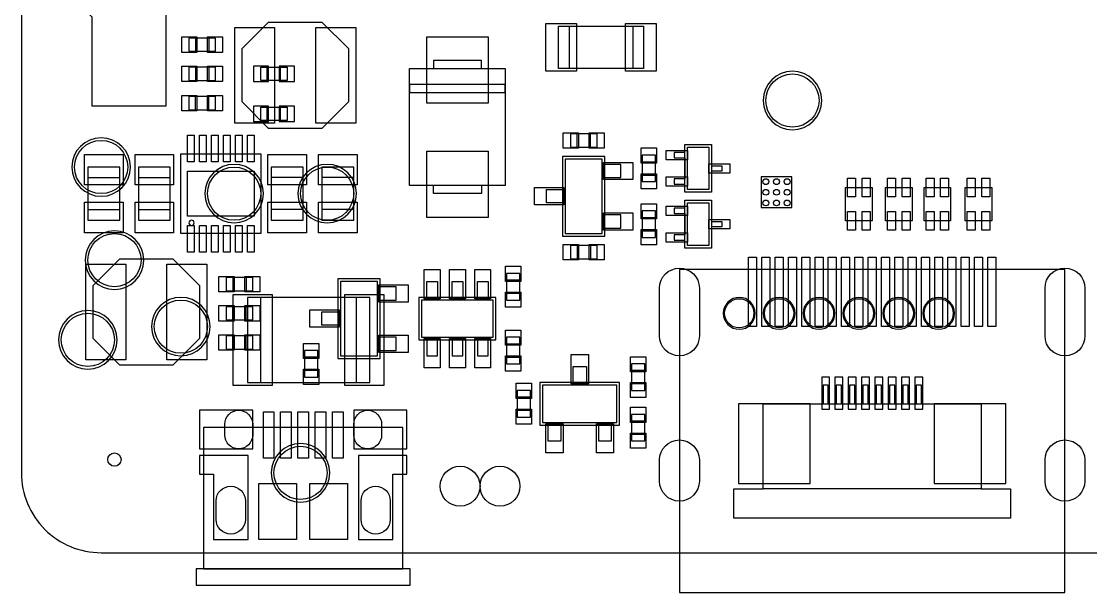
# Model space of a CAD drawing. Extents: x -2.3 to 87, y -2.5 to 75.
# Drawn here: x 0 to 40.22, y -1.5 to 19.98 of the extents above; entities that cross this region are included whole.
import ezdxf

# ---------------------------------------------------------------- set-up
doc = ezdxf.new("R2010")
doc.units = 0
for name, color, linetype in [('BOARD', 254, 'CONTINUOUS'), ('BOTTOM_COMPONENTS', 12, 'CONTINUOUS'), ('BOTTOM_PINS', 5, 'CONTINUOUS'), ('TOP_COMPONENTS', 111, 'CONTINUOUS'), ('TOP_PINS', 1, 'CONTINUOUS')]:
    doc.layers.add(name, color=color, linetype=linetype)

msp = doc.modelspace()

# ---------------------------------------------------------------- linework, layer by layer
at = {"layer": 'BOARD'}
msp.add_lwpolyline([(3, 0), (82, 0, 0.414214), (85, 3), (85, 53, 0.414214), (82, 56), (3, 56, 0.414214), (0, 53), (0, 3, 0.414214)], format="xyb", close=True, dxfattribs=at)
at = {"layer": 'BOTTOM_COMPONENTS'}
for points in [[(9, 17.75), (9, 18.25), (10, 18.25), (10, 17.75), (9, 17.75)], [(9.25, 17.75), (9.25, 18.25)], [(9.75, 17.75), (9.75, 18.25)], [(10, 16.75), (10, 16.25), (9, 16.25), (9, 16.75), (10, 16.75)], [(9.25, 16.25), (9.25, 16.75)], [(9.75, 16.25), (9.75, 16.75)], [(8.5, 6.4), (13.1, 6.4), (13.1, 9.6), (8.5, 9.6), (8.5, 6.4)], [(9, 6.4), (9, 9.6)], [(12.6, 6.4), (12.6, 9.6)], [(30.35, 5.6), (30.35, 6.3), (30.15, 6.3), (30.15, 5.6)], [(30.85, 5.6), (30.85, 6.3), (30.65, 6.3), (30.65, 5.6)], [(31.35, 5.6), (31.35, 6.3), (31.15, 6.3), (31.15, 5.6)], [(31.85, 5.6), (31.85, 6.3), (31.65, 6.3), (31.65, 5.6)], [(32.35, 5.6), (32.35, 6.3), (32.15, 6.3), (32.15, 5.6)], [(32.85, 5.6), (32.85, 6.3), (32.65, 6.3), (32.65, 5.6)], [(33.35, 5.6), (33.35, 6.3), (33.15, 6.3), (33.15, 5.6)], [(33.85, 5.6), (33.85, 6.3), (33.65, 6.3), (33.65, 5.6)], [(37.2, 1.3), (26.8, 1.3), (26.8, 2.4), (27.9, 2.4), (27.9, 5.6), (36.1, 5.6), (36.1, 2.4), (37.2, 2.4), (37.2, 1.3)], [(36.1, 2.4), (27.9, 2.4)]]:
    msp.add_lwpolyline(points, dxfattribs=at)
for points in [[(30.1, 17, 1), (27.9, 17, 1), (30.1, 17)], [(4.1, 14.5, 1), (1.9, 14.5, 1), (4.1, 14.5)], [(9.1, 13.5, 1), (6.9, 13.5, 1), (9.1, 13.5)], [(12.6, 13.5, 1), (10.4, 13.5, 1), (12.6, 13.5)], [(4.6, 11, 1), (2.4, 11, 1), (4.6, 11)], [(7.1, 8.5, 1), (4.9, 8.5, 1), (7.1, 8.5)], [(27.6, 9, 1), (26.4, 9, 1), (27.6, 9)], [(29.1, 9, 1), (27.9, 9, 1), (29.1, 9)], [(30.6, 9, 1), (29.4, 9, 1), (30.6, 9)], [(32.1, 9, 1), (30.9, 9, 1), (32.1, 9)], [(33.6, 9, 1), (32.4, 9, 1), (33.6, 9)], [(35.1, 9, 1), (33.9, 9, 1), (35.1, 9)], [(3.6, 8, 1), (1.4, 8, 1), (3.6, 8)], [(11.6, 3, 1), (9.4, 3, 1), (11.6, 3)]]:
    msp.add_lwpolyline(points, format="xyb", dxfattribs=at)
at = {"layer": 'BOTTOM_PINS'}
for points in [[(8.73, 18.29), (8.73, 17.71), (9.3, 17.71), (9.3, 18.29)], [(9.7, 18.29), (9.7, 17.71), (10.27, 17.71), (10.27, 18.29)], [(9.3, 16.21), (9.3, 16.79), (8.73, 16.79), (8.73, 16.21)], [(10.27, 16.21), (10.27, 16.79), (9.7, 16.79), (9.7, 16.21)], [(7.95, 9.7), (7.95, 6.3), (9.45, 6.3), (9.45, 9.7)], [(12.15, 9.7), (12.15, 6.3), (13.65, 6.3), (13.65, 9.7)], [(30.4, 5.4), (30.4, 6.6), (30.1, 6.6), (30.1, 5.4)], [(30.9, 5.4), (30.9, 6.6), (30.6, 6.6), (30.6, 5.4)], [(31.4, 5.4), (31.4, 6.6), (31.1, 6.6), (31.1, 5.4)], [(31.9, 5.4), (31.9, 6.6), (31.6, 6.6), (31.6, 5.4)], [(32.4, 5.4), (32.4, 6.6), (32.1, 6.6), (32.1, 5.4)], [(32.9, 5.4), (32.9, 6.6), (32.6, 6.6), (32.6, 5.4)], [(33.4, 5.4), (33.4, 6.6), (33.1, 6.6), (33.1, 5.4)], [(33.9, 5.4), (33.9, 6.6), (33.6, 6.6), (33.6, 5.4)], [(29.67, 2.6), (29.67, 5.6), (26.97, 5.6), (26.97, 2.6)], [(37.03, 2.6), (37.03, 5.6), (34.33, 5.6), (34.33, 2.6)]]:
    msp.add_lwpolyline(points, close=True, dxfattribs=at)
for points in [[(25.5, 9.95), (25.5, 8.15, -1), (24, 8.15), (24, 9.95, -1)], [(40, 9.95), (40, 8.15, -1), (38.5, 8.15), (38.5, 9.95, -1)], [(8.7, 4.83), (8.7, 4.43, -1), (7.65, 4.43), (7.65, 4.83, -1)], [(13.55, 4.83), (13.55, 4.43, -1), (12.5, 4.43), (12.5, 4.83, -1)], [(25.5, 3.49), (25.5, 2.69, -1), (24, 2.69), (24, 3.49, -1)], [(40, 3.49), (40, 2.69, -1), (38.5, 2.69), (38.5, 3.49, -1)], [(8.425, 1.95), (8.425, 1.25, -1), (7.325, 1.25), (7.325, 1.95, -1)], [(13.875, 1.95), (13.875, 1.25, -1), (12.775, 1.25), (12.775, 1.95, -1)]]:
    msp.add_lwpolyline(points, format="xyb", close=True, dxfattribs=at)
for centre, radius in [((29, 17), 1), ((3, 14.5), 1), ((8, 13.5), 1), ((11.5, 13.5), 1), ((3.5, 11), 1), ((6, 8.5), 1), ((27, 9), 0.55), ((28.5, 9), 0.55), ((30, 9), 0.55), ((31.5, 9), 0.55), ((33, 9), 0.55), ((34.5, 9), 0.55), ((2.5, 8), 1), ((3.5, 3.5), 0.25), ((10.5, 3), 1), ((16.5, 2.5), 0.75)]:
    msp.add_circle(centre, radius, dxfattribs=at)
at = {"layer": 'TOP_COMPONENTS'}
for points in [[(5.45, 39.2), (2.6, 39.2), (2.6, 35.8), (1.5, 34.7), (1.5, 21.3), (2.65, 20.15), (2.65, 16.8), (5.45, 16.8), (5.45, 39.2)], [(9.3, 19.95), (11.3, 19.95), (12.3, 18.95), (12.3, 16.95), (11.3, 15.95), (9.3, 15.95), (8.3, 16.95), (8.3, 18.95), (9.3, 19.95)], [(20.2, 19.8), (23.4, 19.8), (23.4, 18.2), (20.2, 18.2), (20.2, 19.8)], [(20.6, 19.8), (20.6, 18.2)], [(23, 19.8), (23, 18.2)], [(7.3, 18.85), (7.3, 19.35), (6.3, 19.35), (6.3, 18.85), (7.3, 18.85)], [(6.55, 19.35), (6.55, 18.85)], [(7.05, 19.35), (7.05, 18.85)], [(17.3, 18.2), (17.3, 18.5), (15.5, 18.5), (15.5, 18.2)], [(6.3, 18.25), (6.3, 17.75), (7.3, 17.75), (7.3, 18.25), (6.3, 18.25)], [(6.55, 18.25), (6.55, 17.75)], [(7.05, 18.25), (7.05, 17.75)], [(18.2, 18.2), (18.2, 13.8), (14.6, 13.8), (14.6, 18.2), (18.2, 18.2)], [(6.3, 17.15), (6.3, 16.65), (7.3, 16.65), (7.3, 17.15), (6.3, 17.15)], [(6.55, 16.65), (6.55, 17.15)], [(7.05, 16.65), (7.05, 17.15)], [(21.65, 15.25), (21.65, 15.75), (20.65, 15.75), (20.65, 15.25), (21.65, 15.25)], [(20.9, 15.25), (20.9, 15.75)], [(21.4, 15.25), (21.4, 15.75)], [(24.95, 15.35), (25.95, 15.35), (25.95, 13.55), (24.95, 13.55), (24.95, 15.35)], [(6, 12), (6, 15), (9, 15), (9, 12), (6, 12)], [(21.95, 11.9), (21.95, 14.9), (20.35, 14.9), (20.35, 11.9), (21.95, 11.9)], [(23.85, 14.95), (23.35, 14.95), (23.35, 13.95), (23.85, 13.95), (23.85, 14.95)], [(24.95, 15.05), (24.55, 15.05), (24.55, 14.85), (24.95, 14.85), (24.95, 14.05), (24.55, 14.05), (24.55, 13.85), (24.95, 13.85)], [(25.05, 15.25), (25.85, 15.25), (25.85, 13.65), (25.05, 13.65), (25.05, 15.25)], [(2.5, 12.5), (3.7, 12.5), (3.7, 14.5), (2.5, 14.5), (2.5, 12.5)], [(4.4, 12.5), (5.6, 12.5), (5.6, 14.5), (4.4, 14.5), (4.4, 12.5)], [(10.6, 14.5), (9.4, 14.5), (9.4, 12.5), (10.6, 12.5), (10.6, 14.5)], [(12.5, 14.5), (11.3, 14.5), (11.3, 12.5), (12.5, 12.5), (12.5, 14.5)], [(21.85, 12), (21.85, 14.8), (20.45, 14.8), (20.45, 12), (21.85, 12)], [(21.95, 14.1), (22.55, 14.1), (22.55, 14.6), (21.95, 14.6)], [(23.35, 14.7), (23.85, 14.7)], [(25.95, 14.55), (26.35, 14.55), (26.35, 14.35), (25.95, 14.35)], [(2.5, 14.1), (3.7, 14.1)], [(4.4, 14.1), (5.6, 14.1)], [(10.6, 14.1), (9.4, 14.1)], [(12.5, 14.1), (11.3, 14.1)], [(23.35, 14.2), (23.85, 14.2)], [(27.825, 12.975), (28.975, 12.975), (28.975, 14.125), (27.825, 14.125), (27.825, 12.975)], [(17.3, 13.8), (17.3, 13.5), (15.5, 13.5), (15.5, 13.8)], [(31, 13.725), (32, 13.725), (32, 12.475), (31, 12.475), (31, 13.725)], [(32.5, 13.725), (33.5, 13.725), (33.5, 12.475), (32.5, 12.475), (32.5, 13.725)], [(33.95, 13.725), (34.95, 13.725), (34.95, 12.475), (33.95, 12.475), (33.95, 13.725)], [(35.5, 13.725), (36.5, 13.725), (36.5, 12.475), (35.5, 12.475), (35.5, 13.725)], [(20.35, 13.15), (19.75, 13.15), (19.75, 13.65), (20.35, 13.65)], [(2.5, 12.9), (3.7, 12.9)], [(4.4, 12.9), (5.6, 12.9)], [(10.6, 12.9), (9.4, 12.9)], [(12.5, 12.9), (11.3, 12.9)], [(24.95, 12.95), (24.55, 12.95), (24.55, 12.75), (24.95, 12.75), (24.95, 11.95), (24.55, 11.95), (24.55, 11.75), (24.95, 11.75)], [(24.95, 13.25), (25.95, 13.25), (25.95, 11.45), (24.95, 11.45), (24.95, 13.25)], [(25.05, 13.15), (25.85, 13.15), (25.85, 11.55), (25.05, 11.55), (25.05, 13.15)], [(21.95, 12.2), (22.55, 12.2), (22.55, 12.7), (21.95, 12.7)], [(23.85, 12.85), (23.35, 12.85), (23.35, 11.85), (23.85, 11.85), (23.85, 12.85)], [(23.35, 12.6), (23.85, 12.6)], [(23.35, 12.1), (23.85, 12.1)], [(25.95, 12.45), (26.35, 12.45), (26.35, 12.25), (25.95, 12.25)], [(20.65, 11.55), (20.65, 11.05), (21.65, 11.05), (21.65, 11.55), (20.65, 11.55)], [(20.9, 11.55), (20.9, 11.05)], [(21.4, 11.55), (21.4, 11.05)], [(5.7, 7.05), (3.7, 7.05), (2.7, 8.05), (2.7, 10.05), (3.7, 11.05), (5.7, 11.05), (6.7, 10.05), (6.7, 8.05), (5.7, 7.05)], [(18.25, 9.5), (18.75, 9.5), (18.75, 10.5), (18.25, 10.5), (18.25, 9.5)], [(24.75, 10.65), (24.75, -1.5), (39.25, -1.5), (39.25, 10.65), (24.75, 10.65)], [(8.7, 9.85), (8.7, 10.35), (7.7, 10.35), (7.7, 9.85), (8.7, 9.85)], [(7.95, 10.35), (7.95, 9.85)], [(8.45, 10.35), (8.45, 9.85)], [(13.5, 7.3), (13.5, 10.3), (11.9, 10.3), (11.9, 7.3), (13.5, 7.3)], [(13.4, 7.4), (13.4, 10.2), (12, 10.2), (12, 7.4), (13.4, 7.4)], [(15.25, 9.6), (15.25, 10.2), (15.65, 10.2), (15.65, 9.6)], [(16.2, 9.6), (16.2, 10.2), (16.6, 10.2), (16.6, 9.6)], [(17.15, 9.6), (17.15, 10.2), (17.55, 10.2), (17.55, 9.6)], [(18.75, 10.25), (18.25, 10.25)], [(13.5, 9.5), (14.1, 9.5), (14.1, 10), (13.5, 10)], [(18.75, 9.75), (18.25, 9.75)], [(8.7, 8.75), (8.7, 9.25), (7.7, 9.25), (7.7, 8.75), (8.7, 8.75)], [(7.95, 8.75), (7.95, 9.25)], [(8.45, 8.75), (8.45, 9.25)], [(14.95, 8), (17.85, 8), (17.85, 9.6), (14.95, 9.6), (14.95, 8)], [(15.05, 8.1), (17.75, 8.1), (17.75, 9.5), (15.05, 9.5), (15.05, 8.1)], [(11.9, 8.55), (11.3, 8.55), (11.3, 9.05), (11.9, 9.05)], [(7.7, 8.15), (7.7, 7.65), (8.7, 7.65), (8.7, 8.15), (7.7, 8.15)], [(7.95, 7.65), (7.95, 8.15)], [(8.45, 7.65), (8.45, 8.15)], [(13.5, 7.6), (14.1, 7.6), (14.1, 8.1), (13.5, 8.1)], [(18.75, 8.1), (18.25, 8.1), (18.25, 7.1), (18.75, 7.1), (18.75, 8.1)], [(15.25, 8), (15.25, 7.4), (15.65, 7.4), (15.65, 8)], [(16.2, 8), (16.2, 7.4), (16.6, 7.4), (16.6, 8)], [(17.15, 8), (17.15, 7.4), (17.55, 7.4), (17.55, 8)], [(18.25, 7.85), (18.75, 7.85)], [(11.15, 7.6), (10.65, 7.6), (10.65, 6.6), (11.15, 6.6), (11.15, 7.6)], [(11.15, 7.35), (10.65, 7.35)], [(18.25, 7.35), (18.75, 7.35)], [(11.15, 6.85), (10.65, 6.85)], [(20.75, 6.4), (20.75, 7), (21.25, 7), (21.25, 6.4)], [(22.95, 6.1), (23.45, 6.1), (23.45, 7.1), (22.95, 7.1), (22.95, 6.1)], [(23.45, 6.85), (22.95, 6.85)], [(19.15, 6.1), (18.65, 6.1), (18.65, 5.1), (19.15, 5.1), (19.15, 6.1)], [(19.5, 4.8), (22.5, 4.8), (22.5, 6.4), (19.5, 6.4), (19.5, 4.8)], [(19.6, 4.9), (22.4, 4.9), (22.4, 6.3), (19.6, 6.3), (19.6, 4.9)], [(23.45, 6.35), (22.95, 6.35)], [(19.15, 5.85), (18.65, 5.85)], [(19.15, 5.35), (18.65, 5.35)], [(22.95, 4.2), (23.45, 4.2), (23.45, 5.2), (22.95, 5.2), (22.95, 4.2)], [(23.45, 4.95), (22.95, 4.95)], [(6.85, -0.6), (14.35, -0.6), (14.35, 4.71), (6.85, 4.71), (6.85, -0.6)], [(19.8, 4.8), (19.8, 4.2), (20.3, 4.2), (20.3, 4.8)], [(21.7, 4.8), (21.7, 4.2), (22.2, 4.2), (22.2, 4.8)], [(23.45, 4.45), (22.95, 4.45)], [(6.58, -1.22), (14.62, -1.22), (14.62, -0.6), (6.58, -0.6), (6.58, -1.22)]]:
    msp.add_lwpolyline(points, dxfattribs=at)
msp.add_lwpolyline([(18.2, 17.6), (14.6, 17.6), (14.6, 17.3), (18.2, 17.3)], close=True, dxfattribs=at)
msp.add_lwpolyline([(6.5, 12.4, 1), (6.3, 12.4, 1)], format="xyb", close=True, dxfattribs=at)
at = {"layer": 'TOP_PINS'}
for points in [[(8.025, 16.15), (8.025, 19.75), (9.525, 19.75), (9.525, 16.15)], [(11.075, 16.15), (11.075, 19.75), (12.575, 19.75), (12.575, 16.15)], [(19.725, 18.1), (19.725, 19.9), (20.875, 19.9), (20.875, 18.1)], [(22.725, 18.1), (22.725, 19.9), (23.875, 19.9), (23.875, 18.1)], [(6.6, 19.39), (6.6, 18.81), (6.03, 18.81), (6.03, 19.39)], [(7.57, 19.39), (7.57, 18.81), (7, 18.81), (7, 19.39)], [(15.25, 19.4), (17.55, 19.4), (17.55, 16.9), (15.25, 16.9)], [(6.03, 17.71), (6.03, 18.29), (6.6, 18.29), (6.6, 17.71)], [(7, 17.71), (7, 18.29), (7.57, 18.29), (7.57, 17.71)], [(6.03, 16.61), (6.03, 17.19), (6.6, 17.19), (6.6, 16.61)], [(7, 16.61), (7, 17.19), (7.57, 17.19), (7.57, 16.61)], [(6.5, 14.7), (6.25, 14.7), (6.25, 15.7), (6.5, 15.7)], [(6.95, 14.7), (6.7, 14.7), (6.7, 15.7), (6.95, 15.7)], [(7.4, 14.7), (7.15, 14.7), (7.15, 15.7), (7.4, 15.7)], [(7.85, 14.7), (7.6, 14.7), (7.6, 15.7), (7.85, 15.7)], [(8.3, 14.7), (8.05, 14.7), (8.05, 15.7), (8.3, 15.7)], [(8.75, 14.7), (8.5, 14.7), (8.5, 15.7), (8.75, 15.7)], [(20.95, 15.79), (20.95, 15.21), (20.38, 15.21), (20.38, 15.79)], [(21.92, 15.79), (21.92, 15.21), (21.35, 15.21), (21.35, 15.79)], [(3.825, 13.825), (2.375, 13.825), (2.375, 14.975), (3.825, 14.975)], [(5.725, 13.825), (4.275, 13.825), (4.275, 14.975), (5.725, 14.975)], [(9.275, 14.975), (10.725, 14.975), (10.725, 13.825), (9.275, 13.825)], [(11.175, 14.975), (12.625, 14.975), (12.625, 13.825), (11.175, 13.825)], [(15.25, 15.1), (17.55, 15.1), (17.55, 12.6), (15.25, 12.6)], [(23.31, 15.22), (23.89, 15.22), (23.89, 14.65), (23.31, 14.65)], [(24.25, 14.775), (24.25, 15.125), (25.05, 15.125), (25.05, 14.775)], [(23, 14.675), (23, 14.025), (21.9, 14.025), (21.9, 14.675)], [(25.85, 14.275), (25.85, 14.625), (26.65, 14.625), (26.65, 14.275)], [(8.75, 12.65), (6.25, 12.65), (6.25, 14.35), (8.75, 14.35)], [(23.31, 14.25), (23.89, 14.25), (23.89, 13.68), (23.31, 13.68)], [(24.25, 13.775), (24.25, 14.125), (25.05, 14.125), (25.05, 13.775)], [(20.4, 13.725), (20.4, 13.075), (19.3, 13.075), (19.3, 13.725)], [(31.075, 14.075), (31.375, 14.075), (31.375, 13.375), (31.075, 13.375)], [(31.625, 14.075), (31.925, 14.075), (31.925, 13.375), (31.625, 13.375)], [(32.575, 14.075), (32.875, 14.075), (32.875, 13.375), (32.575, 13.375)], [(33.125, 14.075), (33.425, 14.075), (33.425, 13.375), (33.125, 13.375)], [(34.025, 14.075), (34.325, 14.075), (34.325, 13.375), (34.025, 13.375)], [(34.575, 14.075), (34.875, 14.075), (34.875, 13.375), (34.575, 13.375)], [(35.575, 14.075), (35.875, 14.075), (35.875, 13.375), (35.575, 13.375)], [(36.125, 14.075), (36.425, 14.075), (36.425, 13.375), (36.125, 13.375)], [(3.825, 12.025), (2.375, 12.025), (2.375, 13.175), (3.825, 13.175)], [(5.725, 12.025), (4.275, 12.025), (4.275, 13.175), (5.725, 13.175)], [(9.275, 13.175), (10.725, 13.175), (10.725, 12.025), (9.275, 12.025)], [(11.175, 13.175), (12.625, 13.175), (12.625, 12.025), (11.175, 12.025)], [(23.31, 13.12), (23.89, 13.12), (23.89, 12.55), (23.31, 12.55)], [(24.25, 12.675), (24.25, 13.025), (25.05, 13.025), (25.05, 12.675)], [(23, 12.775), (23, 12.125), (21.9, 12.125), (21.9, 12.775)], [(25.85, 12.175), (25.85, 12.525), (26.65, 12.525), (26.65, 12.175)], [(31.075, 12.825), (31.375, 12.825), (31.375, 12.125), (31.075, 12.125)], [(31.625, 12.825), (31.925, 12.825), (31.925, 12.125), (31.625, 12.125)], [(32.575, 12.825), (32.875, 12.825), (32.875, 12.125), (32.575, 12.125)], [(33.125, 12.825), (33.425, 12.825), (33.425, 12.125), (33.125, 12.125)], [(34.025, 12.825), (34.325, 12.825), (34.325, 12.125), (34.025, 12.125)], [(34.575, 12.825), (34.875, 12.825), (34.875, 12.125), (34.575, 12.125)], [(35.575, 12.825), (35.875, 12.825), (35.875, 12.125), (35.575, 12.125)], [(36.125, 12.825), (36.425, 12.825), (36.425, 12.125), (36.125, 12.125)], [(6.5, 11.3), (6.25, 11.3), (6.25, 12.3), (6.5, 12.3)], [(6.95, 11.3), (6.7, 11.3), (6.7, 12.3), (6.95, 12.3)], [(7.4, 11.3), (7.15, 11.3), (7.15, 12.3), (7.4, 12.3)], [(7.85, 11.3), (7.6, 11.3), (7.6, 12.3), (7.85, 12.3)], [(8.3, 11.3), (8.05, 11.3), (8.05, 12.3), (8.3, 12.3)], [(8.75, 11.3), (8.5, 11.3), (8.5, 12.3), (8.75, 12.3)], [(23.31, 12.15), (23.89, 12.15), (23.89, 11.58), (23.31, 11.58)], [(24.25, 11.675), (24.25, 12.025), (25.05, 12.025), (25.05, 11.675)], [(20.38, 11.01), (20.38, 11.59), (20.95, 11.59), (20.95, 11.01)], [(21.35, 11.01), (21.35, 11.59), (21.92, 11.59), (21.92, 11.01)], [(27.35, 8.51), (27.35, 11.11), (27.65, 11.11), (27.65, 8.51)], [(27.85, 8.51), (27.85, 11.11), (28.15, 11.11), (28.15, 8.51)], [(28.35, 8.51), (28.35, 11.11), (28.65, 11.11), (28.65, 8.51)], [(28.85, 8.51), (28.85, 11.11), (29.15, 11.11), (29.15, 8.51)], [(29.35, 8.51), (29.35, 11.11), (29.65, 11.11), (29.65, 8.51)], [(29.85, 8.51), (29.85, 11.11), (30.15, 11.11), (30.15, 8.51)], [(30.35, 8.51), (30.35, 11.11), (30.65, 11.11), (30.65, 8.51)], [(30.85, 8.51), (30.85, 11.11), (31.15, 11.11), (31.15, 8.51)], [(31.35, 8.51), (31.35, 11.11), (31.65, 11.11), (31.65, 8.51)], [(31.85, 8.51), (31.85, 11.11), (32.15, 11.11), (32.15, 8.51)], [(32.35, 8.51), (32.35, 11.11), (32.65, 11.11), (32.65, 8.51)], [(32.85, 8.51), (32.85, 11.11), (33.15, 11.11), (33.15, 8.51)], [(33.35, 8.51), (33.35, 11.11), (33.65, 11.11), (33.65, 8.51)], [(33.85, 8.51), (33.85, 11.11), (34.15, 11.11), (34.15, 8.51)], [(34.35, 8.51), (34.35, 11.11), (34.65, 11.11), (34.65, 8.51)], [(34.85, 8.51), (34.85, 11.11), (35.15, 11.11), (35.15, 8.51)], [(35.35, 8.51), (35.35, 11.11), (35.65, 11.11), (35.65, 8.51)], [(35.85, 8.51), (35.85, 11.11), (36.15, 11.11), (36.15, 8.51)], [(36.35, 8.51), (36.35, 11.11), (36.65, 11.11), (36.65, 8.51)], [(3.925, 10.85), (3.925, 7.25), (2.425, 7.25), (2.425, 10.85)], [(6.975, 10.85), (6.975, 7.25), (5.475, 7.25), (5.475, 10.85)], [(15.75, 9.55), (15.15, 9.55), (15.15, 10.65), (15.75, 10.65)], [(16.7, 9.55), (16.1, 9.55), (16.1, 10.65), (16.7, 10.65)], [(17.65, 9.55), (17.05, 9.55), (17.05, 10.65), (17.65, 10.65)], [(18.79, 10.2), (18.21, 10.2), (18.21, 10.77), (18.79, 10.77)], [(8, 10.39), (8, 9.81), (7.43, 9.81), (7.43, 10.39)], [(8.97, 10.39), (8.97, 9.81), (8.4, 9.81), (8.4, 10.39)], [(14.55, 10.075), (14.55, 9.425), (13.45, 9.425), (13.45, 10.075)], [(18.79, 9.23), (18.21, 9.23), (18.21, 9.8), (18.79, 9.8)], [(8, 9.29), (8, 8.71), (7.43, 8.71), (7.43, 9.29)], [(8.97, 9.29), (8.97, 8.71), (8.4, 8.71), (8.4, 9.29)], [(11.95, 9.125), (11.95, 8.475), (10.85, 8.475), (10.85, 9.125)], [(7.43, 7.61), (7.43, 8.19), (8, 8.19), (8, 7.61)], [(8.4, 7.61), (8.4, 8.19), (8.97, 8.19), (8.97, 7.61)], [(14.55, 8.175), (14.55, 7.525), (13.45, 7.525), (13.45, 8.175)], [(15.75, 6.95), (15.15, 6.95), (15.15, 8.05), (15.75, 8.05)], [(16.7, 6.95), (16.1, 6.95), (16.1, 8.05), (16.7, 8.05)], [(17.65, 6.95), (17.05, 6.95), (17.05, 8.05), (17.65, 8.05)], [(18.21, 8.37), (18.79, 8.37), (18.79, 7.8), (18.21, 7.8)], [(10.61, 7.87), (11.19, 7.87), (11.19, 7.3), (10.61, 7.3)], [(18.21, 7.4), (18.79, 7.4), (18.79, 6.83), (18.21, 6.83)], [(21.325, 6.35), (20.675, 6.35), (20.675, 7.45), (21.325, 7.45)], [(23.49, 6.8), (22.91, 6.8), (22.91, 7.37), (23.49, 7.37)], [(10.61, 6.9), (11.19, 6.9), (11.19, 6.33), (10.61, 6.33)], [(18.61, 6.37), (19.19, 6.37), (19.19, 5.8), (18.61, 5.8)], [(23.49, 5.83), (22.91, 5.83), (22.91, 6.4), (23.49, 6.4)], [(6.7, 3.905), (8.7, 3.905), (8.7, 5.355), (6.7, 5.355)], [(9.1, 3.55), (9.1, 5.3), (9.5, 5.3), (9.5, 3.55)], [(9.75, 3.55), (9.75, 5.3), (10.15, 5.3), (10.15, 3.55)], [(10.4, 3.55), (10.4, 5.3), (10.8, 5.3), (10.8, 3.55)], [(11.05, 3.55), (11.05, 5.3), (11.45, 5.3), (11.45, 3.55)], [(11.7, 3.55), (11.7, 5.3), (12.1, 5.3), (12.1, 3.55)], [(12.5, 3.905), (14.5, 3.905), (14.5, 5.355), (12.5, 5.355)], [(18.61, 5.4), (19.19, 5.4), (19.19, 4.83), (18.61, 4.83)], [(23.49, 4.9), (22.91, 4.9), (22.91, 5.47), (23.49, 5.47)], [(20.375, 3.75), (19.725, 3.75), (19.725, 4.85), (20.375, 4.85)], [(22.275, 3.75), (21.625, 3.75), (21.625, 4.85), (22.275, 4.85)], [(23.49, 3.93), (22.91, 3.93), (22.91, 4.5), (23.49, 4.5)], [(7.225, 0.5), (8.525, 0.5), (8.525, 3.65), (6.7, 3.65), (6.7, 2.95), (7.225, 2.95)], [(12.675, 0.5), (13.975, 0.5), (13.975, 2.95), (14.5, 2.95), (14.5, 3.65), (12.675, 3.65)], [(8.93, 0.5), (8.93, 2.6), (10.35, 2.6), (10.35, 0.5)], [(10.85, 0.5), (10.85, 2.6), (12.27, 2.6), (12.27, 0.5)]]:
    msp.add_lwpolyline(points, close=True, dxfattribs=at)
for points in [[(25.5, 9.95), (25.5, 8.15, -1), (24, 8.15), (24, 9.95, -1)], [(40, 9.95), (40, 8.15, -1), (38.5, 8.15), (38.5, 9.95, -1)], [(25.5, 3.49), (25.5, 2.69, -1), (24, 2.69), (24, 3.49, -1)], [(40, 3.49), (40, 2.69, -1), (38.5, 2.69), (38.5, 3.49, -1)]]:
    msp.add_lwpolyline(points, format="xyb", close=True, dxfattribs=at)
for centre, radius in [((28, 13.95), 0.11), ((28.4, 13.95), 0.11), ((28.8, 13.95), 0.11), ((28, 13.55), 0.11), ((28.4, 13.55), 0.11), ((28.8, 13.55), 0.11), ((28, 13.15), 0.11), ((28.4, 13.15), 0.11), ((28.8, 13.15), 0.11), ((3.5, 3.5), 0.25), ((18, 2.5), 0.75)]:
    msp.add_circle(centre, radius, dxfattribs=at)

doc.saveas('drawing.dxf')
